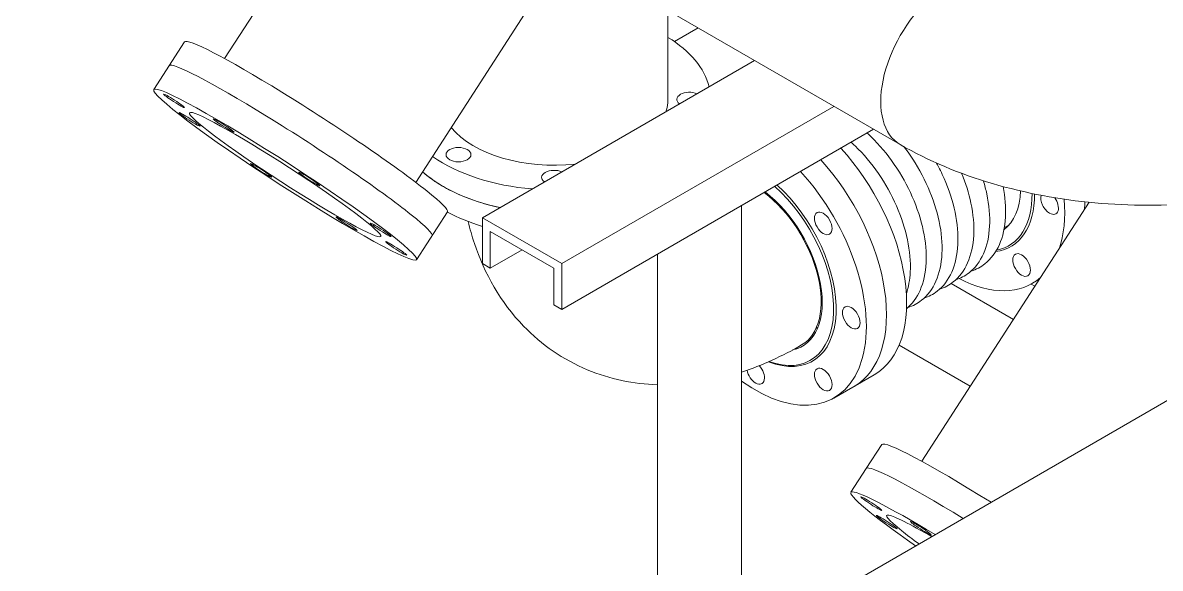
# Model space of a CAD drawing. Header units: millimetres. Extents: x -312439 to 477422, y -331570 to 212570.
# Drawn here: x 414783 to 415404, y 106429 to 106727 of the extents above; entities that cross this region are included whole.
import ezdxf

# ---------------------------------------------------------------- set-up
doc = ezdxf.new("R2010")
doc.units = ezdxf.units.MM

msp = doc.modelspace()

# ---------------------------------------------------------------- linework, layer by layer
at = {"color": 0, "linetype": 'Continuous', "lineweight": 0, "extrusion": (8.40036e-17, 0.816497, 0.57735)}
for p, q in [((413517.678, 107667.014), (415261.64, 106660.138)), ((413958.631, 105684.133), (416151.874, 106950.403)), ((414892.841, 106707.089), (414970.998, 106827.94)), ((414997.23, 106639.579), (415078.797, 106765.702)), ((415134.85, 106733.34), (415134.85, 106684.818)), ((415151.375, 106723.799), (415138.423, 106716.322)), ((414854.184, 106690.168), (414871.035, 106716.225)), ((415182.142, 106706.036), (415033.544, 106620.243)), ((415225.445, 106681.035), (415076.848, 106595.242)), ((415247.097, 106668.534), (415076.848, 106570.241)), ((415174.987, 106626.902), (415174.987, 106386.397)), ((415273.335, 106487.411), (415364.713, 106628.706)), ((414997.654, 106597.383), (415014.506, 106623.439)), ((415033.544, 106620.243), (415076.848, 106595.242)), ((415033.544, 106595.242), (415033.544, 106620.243)), ((415318.432, 106614.865), (415320.872, 106616.273)), ((415037.875, 106612.743), (415037.875, 106592.742)), ((415072.517, 106592.742), (415037.875, 106612.743)), ((415055.196, 106602.742), (415037.875, 106592.742)), ((415037.875, 106592.742), (415033.544, 106595.242)), ((415076.848, 106595.242), (415076.848, 106570.241)), ((415129.057, 106600.384), (415129.057, 106359.879)), ((415072.517, 106572.741), (415072.517, 106592.742)), ((415323.352, 106564.75), (415289.36, 106584.375)), ((415333.124, 106584.109), (415335.125, 106582.954)), ((415333.676, 106584.419), (415337.5, 106586.627)), ((415076.848, 106570.241), (415072.517, 106572.741)), ((415299.806, 106528.342), (415260.978, 106550.759)), ((415247.416, 106534.617), (415225.418, 106521.917)), ((415243.104, 106483.518), (415251.529, 106496.547)), ((415234.678, 106470.49), (415243.104, 106483.518))]:
    msp.add_line(p, q, dxfattribs=at)
at = {"color": 0, "linetype": 'Continuous', "lineweight": 0}
for centre, major_axis, ratio, start_param, end_param in [((415287.407, 106704.767), (25.767, 44.629), 0.5773503, 0, 3.1415927), ((415072.691, 106684.818), (85.43, 0), 0.5773503, 0.139725, 0.7559815), ((414942.77, 106669.832), (71.735, -46.393), 0.0711624, 0.6172781, 3.1415927), ((414934.345, 106656.804), (71.735, -46.393), 0.0711624, 0.6172781, 3.1415927), ((415146.486, 106684.818), (-6.798, 0), 0.5773503, 4.0411267, 6.9544476), ((415072.691, 106684.818), (-62.159, 0), 0.5773503, 2.9532105, 3.1415927), ((415072.691, 106684.818), (-62.159, 0), 0.5773503, 0.4431051, 1.7591785), ((415204.701, 106608.602), (42.715, -73.984), 0.5773503, 0, 1.9384448), ((415072.691, 106684.818), (85.43, 0), 0.5773503, 3.8237018, 4.572664), ((415193.702, 106602.251), (42.715, -73.984), 0.5773503, 0, 1.9384448), ((415193.702, 106602.251), (-42.715, 73.984), 0.5773503, 3.1415927, 5.0800375), ((415072.691, 106672.117), (85.43, 0), 0.5773503, 3.7155836, 4.3600587), ((415072.691, 106672.117), (-85.43, 0), 0.5773503, 0.5739909, 0.7853982), ((415072.691, 106642.212), (-6.798, 0), 0.5773503, 4.0411267, 6.9544476), ((415182.703, 106595.901), (-42.715, 73.984), 0.5773503, 2.2281092, 5.0800375), ((415182.703, 106595.901), (-31.079, 53.831), 0.5773503, 2.5178145, 5.229055), ((414942.77, 106669.832), (71.735, -46.393), 0.0711624, 0, 0.6172781), ((415072.691, 106672.117), (-85.43, 0), 0.5773503, 0.7853982, 1.218466), ((415182.01, 106595.501), (-25.767, 44.629), 0.5773503, 3.1415927, 5.350692), ((415182.01, 106595.501), (-26.18, 45.345), 0.5773503, 2.9551609, 5.3390278), ((415182.01, 106595.501), (-30.589, 52.982), 0.5773503, 2.5410686, 5.2381781), ((415290.961, 106658.404), (31.079, -53.831), 0.5773503, 6.0429835, 7.0725738), ((415290.268, 106658.004), (30.589, -52.982), 0.5773503, 6.0836287, 7.0783555), ((415290.268, 106658.004), (26.18, -45.345), 0.5773503, 0.0714254, 0.7445623), ((415343.142, 106628.277), (3.399, -5.887), 0.5773503, 3.6387657, 5.4977871), ((415343.142, 106628.277), (3.399, -5.887), 0.5773503, 5.4977871, 8.0231316), ((415290.961, 106658.404), (42.715, -73.984), 0.5773503, 0.464431, 0.8817182), ((415301.96, 106664.754), (42.715, -73.984), 0.5773503, 0.7115358, 0.7721092), ((414934.345, 106656.804), (71.735, -46.393), 0.0711624, 0, 0.6172781), ((415072.691, 106659.416), (-85.43, 0), 0.5773503, 0.8204895, 1.0947875), ((415290.961, 106658.404), (42.715, -73.984), 0.5773503, 5.5452621, 6.3934952), ((415193.702, 106602.251), (23.884, -41.368), 0.5773503, 6.205753, 6.2442695), ((415193.702, 106602.251), (26.18, -45.345), 0.5773503, 6.0218476, 6.0579899), ((415193.702, 106602.251), (-26.18, 45.345), 0.5773503, 2.8802549, 2.9163972), ((415193.702, 106602.251), (25.721, -44.55), 0.5773503, 6.0579329, 6.0944163), ((415182.703, 106535.648), (-3.399, 5.887), 0.5773503, 1.015663, 5.076894), ((415323.265, 106450.154), (71.735, -46.393), 0.0711624, 1.7857038, 3.1415927), ((415314.839, 106437.125), (71.735, -46.393), 0.0711624, 1.8829949, 3.1415927), ((415306.413, 106424.097), (71.735, -46.393), 0.0711624, 1.98387, 4.2264901), ((415306.413, 106424.097), (-52.195, 33.755), 0.0711624, 5.3159496, 6.9004634), ((415306.413, 106424.097), (-52.195, 33.755), 0.0711624, 0.6172781, 0.8944105)]:
    msp.add_ellipse(centre, major_axis=major_axis, ratio=ratio, start_param=start_param, end_param=end_param, dxfattribs=at)
for centre, major_axis, ratio in [((414925.919, 106643.775), (71.735, -46.393), 0.0711624), ((414865.305, 106684.022), (5.708, -3.691), 0.0711624), ((414873.739, 106673.902), (5.708, -3.691), 0.0711624), ((414925.919, 106643.775), (-52.195, 33.755), 0.0711624), ((414892.378, 106670.567), (5.708, -3.691), 0.0711624), ((415020.511, 106654.691), (-6.798, 0), 0.5773503), ((414912.739, 106646.134), (5.708, -3.691), 0.0711624), ((414939.099, 106641.417), (5.708, -3.691), 0.0711624), ((414959.46, 106616.984), (5.708, -3.691), 0.0711624), ((415219.6, 106617.204), (-3.399, 5.887), 0.5773503), ((414978.099, 106613.649), (5.708, -3.691), 0.0711624), ((414986.533, 106603.528), (5.708, -3.691), 0.0711624), ((415327.858, 106594.496), (3.399, -5.887), 0.5773503), ((415234.884, 106565.775), (-3.399, 5.887), 0.5773503), ((415219.6, 106531.993), (-3.399, 5.887), 0.5773503), ((415245.799, 106464.344), (5.708, -3.691), 0.0711624), ((415254.233, 106454.223), (5.708, -3.691), 0.0711624), ((415272.872, 106450.888), (5.708, -3.691), 0.0711624)]:
    msp.add_ellipse(centre, major_axis=major_axis, ratio=ratio, dxfattribs=at)
for points, knots in [([(415243.493, 106666.454), (415244.228, 106665.795), (415244.956, 106665.119), (415250.255, 106660.023), (415254.557, 106654.92), (415262.184, 106643.84), (415265.512, 106637.868), (415270.879, 106625.632), (415272.917, 106619.369), (415275.487, 106607.14), (415276.016, 106601.177), (415275.443, 106590.131), (415274.342, 106585.047), (415270.636, 106576.653), (415268.154, 106573.23), (415265.049, 106570.644)], [1.8404253, 1.8404253, 1.8404253, 1.8404253, 1.8920444, 1.8920444, 2.2193958, 2.2193958, 2.5456685, 2.5456685, 2.872043, 2.872043, 3.1996274, 3.1996274, 3.5274785, 3.5274785, 3.8277541, 3.8277541, 3.8277541, 3.8277541]), ([(415234.833, 106661.454), (415235.567, 106660.795), (415236.296, 106660.118), (415241.594, 106655.023), (415245.896, 106649.92), (415253.524, 106638.84), (415256.851, 106632.868), (415262.218, 106620.632), (415264.256, 106614.369), (415266.827, 106602.14), (415267.355, 106596.176), (415266.849, 106586.407), (415266.147, 106582.418), (415264.954, 106578.809)], [1.8404253, 1.8404253, 1.8404253, 1.8404253, 1.8920444, 1.8920444, 2.2193958, 2.2193958, 2.5456685, 2.5456685, 2.872043, 2.872043, 3.1996274, 3.1996274, 3.4517913, 3.4517913, 3.4517913, 3.4517913]), ([(415261.64, 106660.138), (415277.135, 106651.191), (415294.105, 106644.176), (415329.885, 106633.651), (415348.704, 106630.154), (415386.993, 106626.653), (415406.459, 106626.653), (415444.748, 106630.154), (415463.566, 106633.651), (415499.347, 106644.176), (415516.316, 106651.191), (415531.812, 106660.138)], [1.5707963, 1.5707963, 1.5707963, 1.5707963, 1.8849556, 1.8849556, 2.1991149, 2.1991149, 2.5132741, 2.5132741, 2.8274334, 2.8274334, 3.1415927, 3.1415927, 3.1415927, 3.1415927]), ([(415263.677, 106658.977), (415264.833, 106657.481), (415265.954, 106655.944), (415270.845, 106648.84), (415274.173, 106642.868), (415279.539, 106630.632), (415281.577, 106624.37), (415284.148, 106612.14), (415284.676, 106606.177), (415284.104, 106595.132), (415283.003, 106590.047), (415279.2, 106581.433), (415276.538, 106577.856), (415270.998, 106573.5), (415268.515, 106572.186), (415265.84, 106571.332)], [2.1265989, 2.1265989, 2.1265989, 2.1265989, 2.2193958, 2.2193958, 2.5456685, 2.5456685, 2.872043, 2.872043, 3.1996274, 3.1996274, 3.5274785, 3.5274785, 3.8442096, 3.8442096, 4.0521616, 4.0521616, 4.0521616, 4.0521616]), ([(415281.407, 106650.099), (415282.903, 106647.367), (415284.278, 106644.574), (415288.2, 106635.632), (415290.238, 106629.37), (415292.809, 106617.141), (415293.337, 106611.177), (415292.765, 106600.132), (415291.663, 106595.047), (415287.861, 106586.434), (415285.199, 106582.857), (415279.659, 106578.5), (415277.176, 106577.187), (415274.501, 106576.333)], [2.395102, 2.395102, 2.395102, 2.395102, 2.5456685, 2.5456685, 2.872043, 2.872043, 3.1996274, 3.1996274, 3.5274785, 3.5274785, 3.8442096, 3.8442096, 4.0521616, 4.0521616, 4.0521616, 4.0521616]), ([(415295.128, 106644.511), (415297.347, 106639.11), (415299.055, 106633.627), (415301.469, 106622.141), (415301.998, 106616.177), (415301.425, 106605.132), (415300.324, 106600.047), (415296.521, 106591.434), (415293.86, 106587.857), (415288.319, 106583.5), (415285.836, 106582.187), (415283.161, 106581.333)], [2.5854079, 2.5854079, 2.5854079, 2.5854079, 2.872043, 2.872043, 3.1996274, 3.1996274, 3.5274785, 3.5274785, 3.8442096, 3.8442096, 4.0521616, 4.0521616, 4.0521616, 4.0521616]), ([(415307.013, 106640.433), (415307.732, 106638.032), (415308.344, 106635.637), (415310.13, 106627.141), (415310.658, 106621.178), (415310.086, 106610.132), (415308.985, 106605.048), (415305.182, 106596.434), (415302.52, 106592.857), (415296.98, 106588.501), (415294.497, 106587.187), (415291.822, 106586.333)], [2.7452771, 2.7452771, 2.7452771, 2.7452771, 2.872043, 2.872043, 3.1996274, 3.1996274, 3.5274785, 3.5274785, 3.8442096, 3.8442096, 4.0521616, 4.0521616, 4.0521616, 4.0521616]), ([(415317.717, 106637.299), (415318.865, 106631.503), (415319.326, 106625.866), (415318.768, 106615.091), (415317.664, 106609.995), (415313.851, 106601.362), (415311.183, 106597.777), (415305.593, 106593.381), (415303.059, 106592.05), (415300.329, 106591.195)], [2.8890471, 2.8890471, 2.8890471, 2.8890471, 3.1995784, 3.1995784, 3.5276038, 3.5276038, 3.8442289, 3.8442289, 4.0553729, 4.0553729, 4.0553729, 4.0553729]), ([(415025.76, 106618.203), (415026.733, 106614.189), (415027.872, 106610.213), (415034.713, 106589.853), (415043.513, 106574.115), (415065.789, 106551.053), (415077.754, 106542.795), (415103.065, 106532.227), (415116.166, 106529.582), (415129.057, 106529.138)], [0.2407371, 0.2407371, 0.2407371, 0.2407371, 0.31415927, 0.31415927, 0.62139477, 0.62139477, 0.85961709, 0.85961709, 1.08357731, 1.08357731, 1.08357731, 1.08357731])]:
    msp.add_open_spline(points, degree=3, knots=knots, dxfattribs=at)
msp.add_open_spline([(415174.987, 106536.053), (415186.354, 106539.78), (415197.284, 106544.814), (415207.777, 106550.872)], degree=3, dxfattribs=at)

doc.saveas('drawing.dxf')
